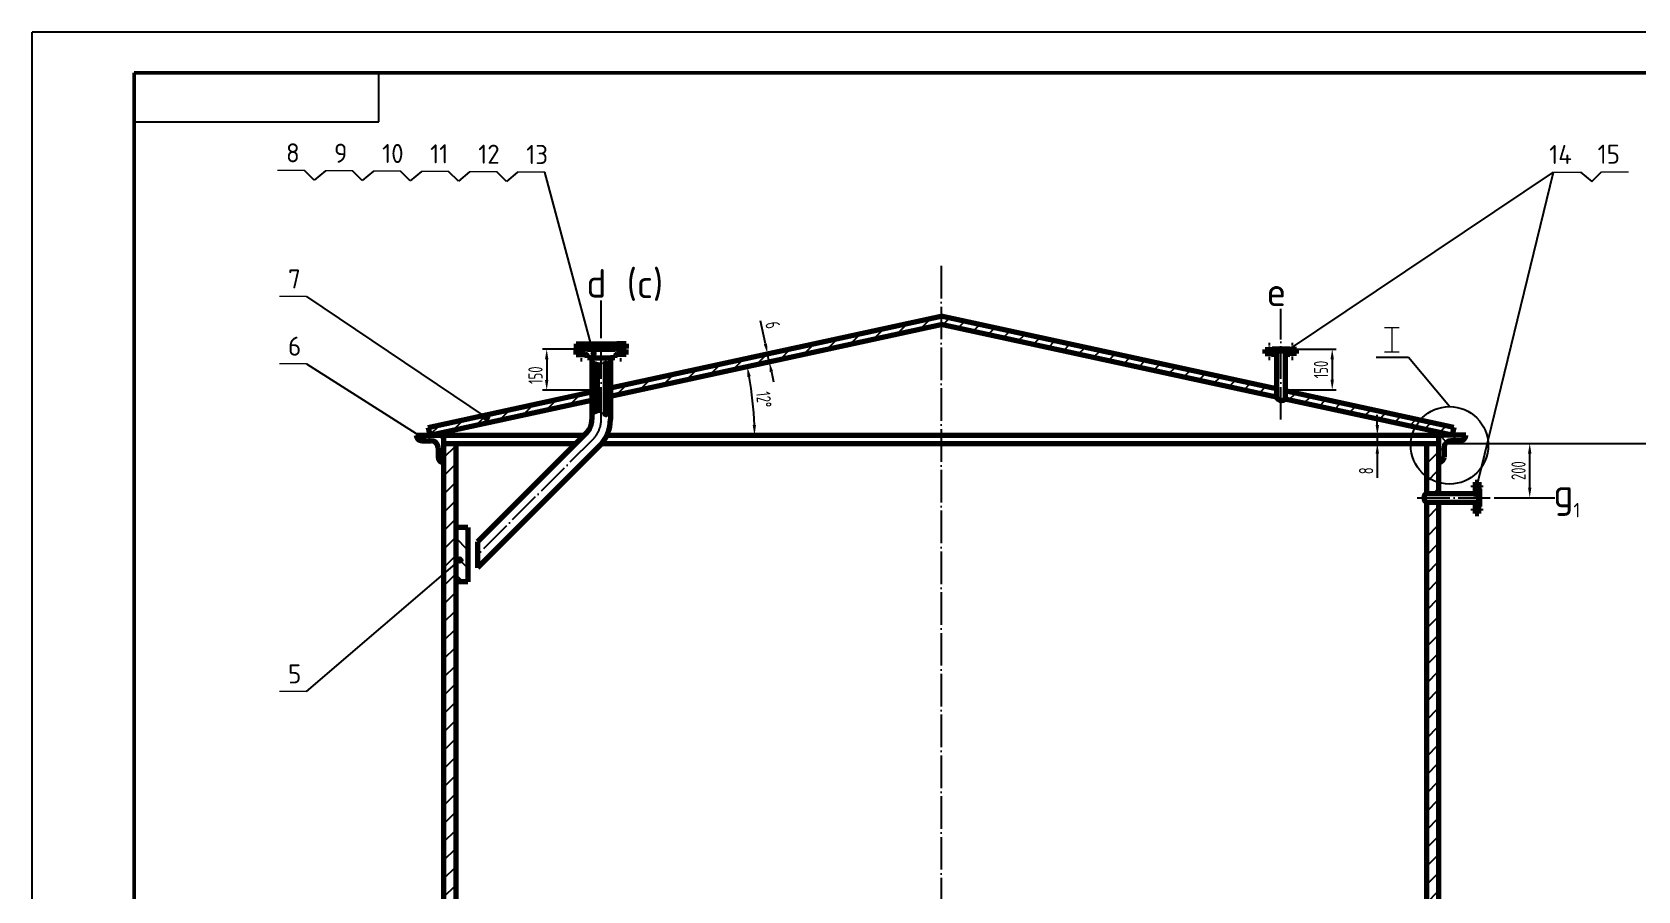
# Model space of a CAD drawing. Header units: millimetres. Extents: x -3106 to 5804, y -5569 to 7046.
# Drawn here: x -3106 to 2800, y 3886 to 7046 of the extents above; entities that cross this region are included whole.
import ezdxf

# ---------------------------------------------------------------- set-up
doc = ezdxf.new("R2010")
doc.units = ezdxf.units.MM
doc.linetypes.add('ACAD_ISO04W100', pattern=[30, 24, -3, 0, -3])
doc.linetypes.add('ACAD_ISO10W100', pattern=[18.7, 12, -3, 0.7, -3])
for name, color, linetype, lineweight in [('标注', 7, 'Continuous', 18), ('粗实线', 4, 'Continuous', 70), ('细实线', 7, 'Continuous', 18)]:
    doc.layers.add(name, color=color, linetype=linetype, lineweight=lineweight)
doc.layers.add('点划线', color=1, linetype='ACAD_ISO04W100')
doc.styles.add('GB', font='Tssdeng.shx', dxfattribs={"bigfont": 'hztxt.shx'})
doc.styles.add('HGCAD', font='gbenor.shx', dxfattribs={"width": 0.75, "bigfont": 'gbcbig.shx'})
doc.dimstyles.new('GB', dxfattribs={"dimscale": 5, "dimtxt": 3.5, "dimasz": 2.5, "dimexe": 2.25, "dimexo": 2, "dimtad": 1, "dimdec": 0, "dimtxsty": 'GB', "dimcen": 2.5, "dimadec": 0, "dimazin": 0, "dimtfac": 1, "dimtdec": 0, "dimtmove": 0, "dimatfit": 3, "dimfxl": 0, "dimarcsym": 0})

# ---------------------------------------------------------------- blocks, each defined once
blk = doc.blocks.new('*D8')
at = {"color": 0, "lineweight": -2}
for p, q in [((2082, 5532.2), (2850.5, 5532.2)), ((2835.5, 769.7), (2835.5, 5494.7)), ((2182, 732.2), (2850.5, 732.2))]:
    blk.add_line(p, q, dxfattribs=at)
at = {"color": 0}
for points in [[(2829.3, 5494.7), (2841.8, 5494.7), (2835.5, 5532.2)], [(2829.3, 769.7), (2841.8, 769.7), (2835.5, 732.2)]]:
    blk.add_solid(points, dxfattribs=at)
at = {"layer": 'Defpoints', "color": 0}
for p in [(2067, 5532.2), (2835.5, 5532.2), (2167, 732.2)]:
    blk.add_point(p, dxfattribs=at)
at = {"color": 0, "insert": (2794.3, 3111.7), "char_height": 52.5, "attachment_point": 5, "rotation": 90, "style": 'HGCAD'}
blk.add_mtext('4800', dxfattribs=at)
blk = doc.blocks.new('*D10')
at = {"color": 0, "lineweight": -2}
blk.add_arc((-1643, 5562.2), 1193.9, 1.79966, 10.42208, dxfattribs=at)
at = {"color": 0}
for points in [[(-474.9, 5776.9), (-462.6, 5779.4), (-476.1, 5814.9)], [(-443.4, 5599.8), (-455.9, 5599.6), (-449.1, 5562.2)]]:
    blk.add_solid(points, dxfattribs=at)
at = {"layer": 'Defpoints', "color": 0}
for p in [(237, 5969.4), (-979, 5706), (-452.1, 5647), (-991.8, 5562.2), (1465.8, 5562.2)]:
    blk.add_point(p, dxfattribs=at)
at = {"color": 0, "insert": (-371.3, 5698.3), "char_height": 52.5, "attachment_point": 5, "rotation": 276.11087, "style": 'HGCAD'}
blk.add_mtext('\\P12%%D', dxfattribs=at)
blk = doc.blocks.new('*D11')
at = {"color": 0, "lineweight": -2}
for p, q in [((-409, 5898.5), (-427.4, 5983.7)), ((-394.7, 5832.6), (-401, 5861.9)), ((-386.7, 5795.9), (-378.8, 5759.3))]:
    blk.add_line(p, q, dxfattribs=at)
at = {"color": 0}
for points in [[(-402.9, 5899.9), (-415.1, 5897.2), (-401, 5861.9)], [(-380.6, 5797.2), (-392.8, 5794.6), (-394.7, 5832.6)]]:
    blk.add_solid(points, dxfattribs=at)
at = {"layer": 'Defpoints', "color": 0}
for p in [(-401, 5861.9), (-401, 5861.9), (-394.7, 5832.6)]:
    blk.add_point(p, dxfattribs=at)
at = {"color": 0, "insert": (-381.9, 5968.2), "char_height": 52.5, "attachment_point": 5, "rotation": 282.22174, "style": 'HGCAD'}
blk.add_mtext('6', dxfattribs=at)
blk = doc.blocks.new('*D12')
at = {"color": 0, "lineweight": -2}
for p, q in [((1841.5, 5599.7), (1841.5, 5637.2)), ((1841.5, 5562.2), (1841.5, 5532.2)), ((1841.5, 5494.7), (1841.5, 5406))]:
    blk.add_line(p, q, dxfattribs=at)
at = {"color": 0}
for points in [[(1835.3, 5599.7), (1847.8, 5599.7), (1841.5, 5562.2)], [(1835.3, 5494.7), (1847.8, 5494.7), (1841.5, 5532.2)]]:
    blk.add_solid(points, dxfattribs=at)
at = {"layer": 'Defpoints', "color": 0}
for p in [(1841.5, 5562.2), (1841.5, 5532.2), (1841.5, 5532.2)]:
    blk.add_point(p, dxfattribs=at)
at = {"color": 0, "insert": (1800.3, 5431.6), "char_height": 52.5, "attachment_point": 5, "rotation": 90, "style": 'HGCAD'}
blk.add_mtext('8', dxfattribs=at)
blk = doc.blocks.new('*D15')
at = {"color": 0, "lineweight": -2}
for p, q in [((2357.6, 5532.2), (2417.1, 5532.2)), ((2402.1, 5369.7), (2402.1, 5494.7)), ((2271.7, 5332.2), (2417.1, 5332.2))]:
    blk.add_line(p, q, dxfattribs=at)
at = {"color": 0}
for points in [[(2395.8, 5494.7), (2408.3, 5494.7), (2402.1, 5532.2)], [(2395.8, 5369.7), (2408.3, 5369.7), (2402.1, 5332.2)]]:
    blk.add_solid(points, dxfattribs=at)
at = {"layer": 'Defpoints', "color": 0}
for p in [(2342.6, 5532.2), (2402.1, 5532.2), (2256.7, 5332.2)]:
    blk.add_point(p, dxfattribs=at)
at = {"color": 0, "insert": (2360.8, 5432.2), "char_height": 52.5, "attachment_point": 5, "rotation": 90, "style": 'HGCAD'}
blk.add_mtext('200', dxfattribs=at)
blk = doc.blocks.new('*D19')
at = {"color": 0, "lineweight": -2}
for p, q in [((-1087, 5879.3), (-1228.4, 5879.3)), ((-1213.4, 5841.8), (-1213.4, 5765.8)), ((-1028, 5728.3), (-1228.4, 5728.3))]:
    blk.add_line(p, q, dxfattribs=at)
at = {"color": 0}
for points in [[(-1219.6, 5841.8), (-1207.1, 5841.8), (-1213.4, 5879.3)], [(-1219.6, 5765.8), (-1207.1, 5765.8), (-1213.4, 5728.3)]]:
    blk.add_solid(points, dxfattribs=at)
at = {"layer": 'Defpoints', "color": 0}
for p in [(-1072, 5879.3), (-1213.4, 5728.3), (-1013, 5728.3)]:
    blk.add_point(p, dxfattribs=at)
at = {"color": 0, "insert": (-1254.6, 5783.3), "char_height": 52.5, "attachment_point": 5, "rotation": 90, "style": 'HGCAD'}
blk.add_mtext('150', dxfattribs=at)
blk = doc.blocks.new('*D20')
at = {"color": 0, "lineweight": -2}
for p, q in [((1534.5, 5879.3), (1690.7, 5879.3)), ((1675.7, 5841.8), (1675.7, 5766.8)), ((1502, 5729.3), (1690.7, 5729.3))]:
    blk.add_line(p, q, dxfattribs=at)
at = {"color": 0}
for points in [[(1669.4, 5841.8), (1681.9, 5841.8), (1675.7, 5879.3)], [(1669.4, 5766.8), (1681.9, 5766.8), (1675.7, 5729.3)]]:
    blk.add_solid(points, dxfattribs=at)
at = {"layer": 'Defpoints', "color": 0}
for p in [(1519.5, 5879.3), (1487, 5729.3), (1675.7, 5729.3)]:
    blk.add_point(p, dxfattribs=at)
at = {"color": 0, "insert": (1634.4, 5804.3), "char_height": 52.5, "attachment_point": 5, "rotation": 90, "style": 'HGCAD'}
blk.add_mtext('150', dxfattribs=at)

msp = doc.modelspace()

# ---------------------------------------------------------------- hatches: boundary and pattern name
h = msp.add_hatch()
h.set_pattern_fill('ANSI31', color=0, scale=15, style=0)
h.paths.add_polyline_path([(237, 5969.38), (237, 6000.08), (-979, 5736.69), (-979, 5705.99)])
h = msp.add_hatch()
h.set_pattern_fill('ANSI31', color=0, scale=15, style=0)
h.paths.add_polyline_path([(237, 6000.08), (237, 5969.38), (1453, 5705.99), (1471, 5702.09), (1471, 5732.79), (1453, 5736.69)])
for points in [[(-1033.06, 5863.12, -1), (-1048.34, 5863.09, -1)], [(1519.12, 5874.23, -1), (1503.84, 5874.2, -1)], [(-1425.43, 5627.28, -1), (-1445.43, 5627.24, -1)], [(-1656.75, 5551.63, -1), (-1676.75, 5551.59, -1)], [(2211, 5348.18, -1), (2191, 5348.15, -1)], [(-1523.19, 5103.29, -1), (-1543.19, 5103.25, -1)]]:
    msp.add_hatch(color=0).paths.add_polyline_path(points)
h = msp.add_hatch()
h.set_pattern_fill('ANSI31', color=0, scale=15, style=0)
h.paths.add_polyline_path([(-1047, 5691.26), (-1047, 5721.96), (-1447.29, 5635.25), (-1443.72, 5632.85, -0.7402412), (-1425.43, 5627.26, -1), (-1445.43, 5627.26, -0.1492659), (-1443.72, 5632.85), (-1447.29, 5635.25), (-1649.35, 5591.48), (-1643, 5562.16)])
h = msp.add_hatch()
h.set_pattern_fill('ANSI31', color=0, scale=15, style=0)
h.paths.add_polyline_path([(1503, 5725.86), (1503, 5695.16), (2117, 5562.16), (2123.35, 5591.48)])
h = msp.add_hatch()
h.set_pattern_fill('ANSI31', color=0, scale=10, angle=90, style=0)
h.paths.add_polyline_path([(-1593, 5562.16), (-1683.32, 5562.16), (-1675.19, 5556.98, -0.7501575), (-1656.75, 5551.61, -0.3192677), (-1663.47, 5542.16), (-1638, 5542.16, -0.4142136), (-1613, 5517.16), (-1613, 5482.16, 0.4142136), (-1593, 5462.16)])
h = msp.add_hatch()
h.set_pattern_fill('ANSI31', color=0, scale=10, angle=90, style=0)
h.paths.add_polyline_path([(2167, 5562.16), (2067, 5562.16), (2067, 5462.16, 0.4142136), (2087, 5482.16), (2087, 5517.16, -0.4142136), (2112, 5542.16), (2147, 5542.16, 0.4142136)])
h = msp.add_hatch()
h.set_pattern_fill('ANSI31', color=0, scale=15, style=0)
h.paths.add_polyline_path([(2067, 5532.16), (2022, 5532.16), (2022, 5348.16), (2067, 5348.16)])
h.paths.add_polyline_path([(2067, 5316.16), (2022, 5316.16), (2022, 1597.16), (2067, 1597.16)])
h.paths.add_polyline_path([(2067, 1067.16), (2022, 1067.16), (2022, 732.16), (2067, 732.16)])
h.paths.add_polyline_path([(-1548, 5532.16), (-1593, 5532.16), (-1593, 5051.88), (-1548, 5090.54)])
h.paths.add_polyline_path([(-1548, 852.66), (-1593, 852.66), (-1593, 732.16), (-1563, 732.16), (-1548, 732.16)])
h.paths.add_polyline_path([(-1548, 5090.54), (-1593, 5051.88), (-1593, 3176.15), (-1584.51, 3169.7, -0.7183276), (-1566.55, 3163.65, -1), (-1586.55, 3163.65, -0.1639224), (-1584.51, 3169.7), (-1593, 3176.15), (-1593, 1067.16), (-1593, 911.66), (-1548, 911.66), (-1548, 1067.16)])
h = msp.add_hatch()
h.set_pattern_fill('ANSI31', color=0, scale=15, angle=90, style=0)
h.paths.add_polyline_path([(-1503, 5222.62), (-1548, 5222.62), (-1548, 5090.54), (-1540.77, 5096.75, -0.1793293), (-1543.19, 5103.27, -1), (-1523.19, 5103.27, -0.6958791), (-1540.77, 5096.75), (-1548, 5090.54), (-1548, 5022.62), (-1503, 5022.62)])
at = {"layer": '细实线'}
h = msp.add_hatch(dxfattribs=at)
h.set_pattern_fill('ANSI31', color=0, scale=8, angle=90, style=0)
edge = h.paths.add_edge_path()
edge.add_line((-1027.9, 5699.44), (-1047, 5699.44))
edge.add_line((-1047, 5699.44), (-1047, 5633.89))
edge.add_spline(control_points=[(-1047, 5633.89), (-1040.52, 5638.88), (-1034.03, 5643.88), (-1027.9, 5646.51)], knot_values=[0, 0, 0, 0, 19.4246916, 19.4246916, 19.4246916, 19.4246916], degree=3, periodic=0)
edge.add_line((-1027.9, 5646.51), (-1027.9, 5699.44))
edge = h.paths.add_edge_path()
edge.add_line((-979, 5699.44), (-998.1, 5699.44))
edge.add_line((-998.1, 5699.44), (-998.1, 5633.1))
edge.add_spline(control_points=[(-998.1, 5633.1), (-997.52, 5632.82), (-991.64, 5630.73), (-984.99, 5637.18), (-979, 5642.99)], knot_values=[55.7691924, 55.7691924, 55.7691924, 55.7691924, 58.0310009, 78.2921627, 78.2921627, 78.2921627, 78.2921627], degree=3, periodic=0)
edge.add_line((-979, 5642.99), (-979, 5699.44))
h.paths.add_polyline_path([(-980.37, 5826.86), (-979, 5825.88), (-979, 5703.68), (-979.08, 5703.68), (-979.15, 5703.67), (-979.22, 5703.66), (-979.3, 5703.65), (-979.37, 5703.65), (-979.45, 5703.64), (-979.52, 5703.63), (-979.6, 5703.62), (-979.67, 5703.62), (-979.74, 5703.61), (-979.82, 5703.6), (-979.89, 5703.6), (-979.97, 5703.59), (-980.04, 5703.58), (-980.12, 5703.57), (-980.19, 5703.57), (-980.26, 5703.56), (-980.34, 5703.55), (-980.41, 5703.54), (-980.49, 5703.54), (-980.56, 5703.53), (-980.63, 5703.52), (-980.71, 5703.52), (-980.78, 5703.51), (-980.86, 5703.5), (-980.93, 5703.5), (-981.01, 5703.49), (-981.08, 5703.48), (-981.15, 5703.48), (-981.23, 5703.47), (-981.3, 5703.46), (-981.38, 5703.46), (-981.45, 5703.45), (-981.53, 5703.44), (-981.6, 5703.44), (-981.67, 5703.43), (-981.75, 5703.42), (-981.82, 5703.42), (-981.9, 5703.41), (-981.97, 5703.41), (-982.05, 5703.4), (-982.12, 5703.4), (-982.19, 5703.39), (-982.27, 5703.38), (-982.34, 5703.38), (-982.42, 5703.37), (-982.49, 5703.37), (-982.57, 5703.36), (-982.64, 5703.36), (-982.71, 5703.35), (-982.79, 5703.35), (-982.86, 5703.34), (-982.94, 5703.34), (-983.01, 5703.33), (-983.09, 5703.33), (-983.16, 5703.32), (-983.23, 5703.32), (-983.31, 5703.31), (-983.38, 5703.31), (-983.46, 5703.31), (-983.53, 5703.3), (-983.61, 5703.3), (-983.68, 5703.29), (-983.75, 5703.29), (-983.83, 5703.29), (-983.9, 5703.28), (-983.98, 5703.28), (-984.05, 5703.28), (-984.13, 5703.28), (-984.2, 5703.27), (-984.27, 5703.27), (-984.35, 5703.27), (-984.42, 5703.26), (-984.5, 5703.26), (-984.57, 5703.26), (-984.65, 5703.26), (-984.72, 5703.26), (-984.79, 5703.25), (-984.87, 5703.25), (-984.94, 5703.25), (-985.02, 5703.25), (-985.09, 5703.25), (-985.17, 5703.25), (-985.24, 5703.25), (-985.32, 5703.25), (-985.39, 5703.25), (-985.46, 5703.25), (-985.54, 5703.25), (-985.61, 5703.25), (-985.69, 5703.25), (-985.76, 5703.25), (-985.84, 5703.25), (-985.91, 5703.25), (-985.99, 5703.25), (-986.06, 5703.25), (-986.13, 5703.25), (-986.21, 5703.25), (-986.28, 5703.25), (-986.36, 5703.26), (-986.43, 5703.26), (-986.51, 5703.26), (-986.58, 5703.26), (-986.66, 5703.27), (-986.73, 5703.27), (-986.8, 5703.27), (-986.88, 5703.28), (-986.95, 5703.28), (-987.03, 5703.28), (-987.1, 5703.29), (-987.18, 5703.29), (-987.25, 5703.29), (-987.33, 5703.3), (-987.4, 5703.3), (-987.48, 5703.31), (-987.55, 5703.31), (-987.63, 5703.32), (-987.7, 5703.32), (-987.77, 5703.33), (-987.85, 5703.34), (-987.92, 5703.34), (-988, 5703.35), (-988.07, 5703.36), (-988.15, 5703.36), (-988.22, 5703.37), (-988.3, 5703.38), (-988.37, 5703.38), (-988.45, 5703.39), (-988.52, 5703.4), (-988.6, 5703.41), (-988.67, 5703.42), (-988.74, 5703.43), (-988.82, 5703.44), (-988.89, 5703.44), (-988.97, 5703.45), (-989.04, 5703.46), (-989.12, 5703.47), (-989.19, 5703.48), (-989.27, 5703.5), (-989.34, 5703.51), (-989.42, 5703.52), (-989.49, 5703.53), (-989.57, 5703.54), (-989.64, 5703.55), (-989.72, 5703.56), (-989.79, 5703.58), (-989.87, 5703.59), (-989.94, 5703.6), (-990.02, 5703.62), (-990.09, 5703.63), (-990.17, 5703.64), (-990.24, 5703.66), (-990.32, 5703.67), (-990.39, 5703.69), (-990.46, 5703.7), (-990.54, 5703.72), (-990.61, 5703.73), (-990.69, 5703.75), (-990.76, 5703.77), (-990.84, 5703.78), (-990.91, 5703.8), (-990.99, 5703.82), (-991.06, 5703.83), (-991.14, 5703.85), (-991.21, 5703.87), (-991.29, 5703.89), (-991.36, 5703.91), (-991.44, 5703.92), (-991.51, 5703.94), (-991.59, 5703.96), (-991.66, 5703.98), (-991.74, 5704), (-991.81, 5704.02), (-991.89, 5704.04), (-991.96, 5704.06), (-992.04, 5704.08), (-992.11, 5704.1), (-992.19, 5704.12), (-992.26, 5704.15), (-992.34, 5704.17), (-992.41, 5704.19), (-992.49, 5704.21), (-992.56, 5704.23), (-992.64, 5704.26), (-992.71, 5704.28), (-992.79, 5704.3), (-992.86, 5704.32), (-992.94, 5704.35), (-993.01, 5704.37), (-993.09, 5704.39), (-993.16, 5704.42), (-993.24, 5704.44), (-993.31, 5704.47), (-993.39, 5704.49), (-993.46, 5704.52), (-993.54, 5704.54), (-993.61, 5704.57), (-993.69, 5704.59), (-993.76, 5704.62), (-993.84, 5704.64), (-993.91, 5704.67), (-993.99, 5704.69), (-994.06, 5704.72), (-994.14, 5704.75), (-994.21, 5704.77), (-994.29, 5704.8), (-994.36, 5704.83), (-994.44, 5704.85), (-994.51, 5704.88), (-994.59, 5704.91), (-994.66, 5704.93), (-994.74, 5704.96), (-994.81, 5704.99), (-994.89, 5705.02), (-994.96, 5705.04), (-995.04, 5705.07), (-995.11, 5705.1), (-995.19, 5705.13), (-995.26, 5705.16), (-995.34, 5705.19), (-995.41, 5705.21), (-995.49, 5705.24), (-995.56, 5705.27), (-995.64, 5705.3), (-995.71, 5705.33), (-995.79, 5705.36), (-995.86, 5705.39), (-995.94, 5705.42), (-996.01, 5705.45), (-996.09, 5705.48), (-996.16, 5705.51), (-996.24, 5705.54), (-996.31, 5705.57), (-996.39, 5705.6), (-996.46, 5705.63), (-996.54, 5705.66), (-996.61, 5705.69), (-996.69, 5705.72), (-996.76, 5705.75), (-996.84, 5705.78), (-996.91, 5705.81), (-996.98, 5705.84), (-997.06, 5705.87), (-997.13, 5705.9), (-997.21, 5705.93), (-997.28, 5705.96), (-997.36, 5705.99), (-997.43, 5706.02), (-997.51, 5706.05), (-997.58, 5706.08), (-997.66, 5706.12), (-997.73, 5706.15), (-997.81, 5706.18), (-997.88, 5706.21), (-997.95, 5706.24), (-998.03, 5706.27), (-998.1, 5706.3), (-998.1, 5833.41), (-997.63, 5833.57), (-996.37, 5833.8), (-995.09, 5833.85), (-993.8, 5833.75), (-992.49, 5833.5), (-991.18, 5833.11), (-989.85, 5832.61), (-988.52, 5832), (-987.17, 5831.3), (-985.82, 5830.52), (-984.46, 5829.67), (-983.1, 5828.77), (-981.74, 5827.83)])
h.paths.add_polyline_path([(-1047, 5820.26), (-1046.45, 5821.21), (-1045.9, 5822.15), (-1045.34, 5823.08), (-1044.79, 5823.99), (-1044.22, 5824.89), (-1043.66, 5825.75), (-1043.08, 5826.59), (-1042.5, 5827.39), (-1041.91, 5828.15), (-1041.31, 5828.86), (-1040.7, 5829.51), (-1040.07, 5830.11), (-1039.44, 5830.65), (-1038.79, 5831.12), (-1038.12, 5831.51), (-1037.44, 5831.82), (-1036.73, 5832.06), (-1036.01, 5832.2), (-1035.28, 5832.25), (-1034.52, 5832.21), (-1033.74, 5832.1), (-1032.95, 5831.91), (-1032.15, 5831.66), (-1031.33, 5831.35), (-1030.5, 5830.99), (-1029.66, 5830.59), (-1028.8, 5830.15), (-1027.9, 5829.66), (-1027.9, 5700.39), (-1027.97, 5700.38), (-1028.04, 5700.37), (-1028.11, 5700.35), (-1028.18, 5700.34), (-1028.25, 5700.33), (-1028.32, 5700.32), (-1028.39, 5700.31), (-1028.46, 5700.3), (-1028.53, 5700.3), (-1028.6, 5700.29), (-1028.67, 5700.28), (-1028.74, 5700.27), (-1028.81, 5700.27), (-1028.88, 5700.26), (-1028.95, 5700.25), (-1029.02, 5700.25), (-1029.09, 5700.24), (-1029.16, 5700.24), (-1029.23, 5700.24), (-1029.3, 5700.23), (-1029.37, 5700.23), (-1029.44, 5700.23), (-1029.51, 5700.23), (-1029.58, 5700.22), (-1029.66, 5700.22), (-1029.73, 5700.22), (-1029.8, 5700.22), (-1029.87, 5700.22), (-1029.94, 5700.22), (-1030.01, 5700.23), (-1030.08, 5700.23), (-1030.15, 5700.23), (-1030.22, 5700.23), (-1030.3, 5700.24), (-1030.37, 5700.24), (-1030.44, 5700.24), (-1030.51, 5700.25), (-1030.58, 5700.25), (-1030.65, 5700.26), (-1030.72, 5700.26), (-1030.8, 5700.27), (-1030.87, 5700.28), (-1030.94, 5700.28), (-1031.01, 5700.29), (-1031.08, 5700.3), (-1031.16, 5700.31), (-1031.23, 5700.31), (-1031.3, 5700.32), (-1031.37, 5700.33), (-1031.44, 5700.34), (-1031.52, 5700.35), (-1031.59, 5700.36), (-1031.66, 5700.37), (-1031.73, 5700.39), (-1031.81, 5700.4), (-1031.88, 5700.41), (-1031.95, 5700.42), (-1032.02, 5700.44), (-1032.1, 5700.45), (-1032.17, 5700.46), (-1032.24, 5700.48), (-1032.31, 5700.49), (-1032.39, 5700.51), (-1032.46, 5700.52), (-1032.53, 5700.54), (-1032.6, 5700.55), (-1032.68, 5700.57), (-1032.75, 5700.59), (-1032.82, 5700.6), (-1032.9, 5700.62), (-1032.97, 5700.64), (-1033.04, 5700.66), (-1033.12, 5700.68), (-1033.19, 5700.7), (-1033.26, 5700.72), (-1033.34, 5700.74), (-1033.41, 5700.76), (-1033.48, 5700.78), (-1033.56, 5700.8), (-1033.63, 5700.82), (-1033.7, 5700.84), (-1033.78, 5700.86), (-1033.85, 5700.88), (-1033.92, 5700.91), (-1034, 5700.93), (-1034.07, 5700.95), (-1034.15, 5700.98), (-1034.22, 5701), (-1034.29, 5701.02), (-1034.37, 5701.05), (-1034.44, 5701.07), (-1034.52, 5701.1), (-1034.59, 5701.12), (-1034.66, 5701.15), (-1034.74, 5701.18), (-1034.81, 5701.2), (-1034.89, 5701.23), (-1034.96, 5701.26), (-1035.03, 5701.28), (-1035.11, 5701.31), (-1035.18, 5701.34), (-1035.26, 5701.37), (-1035.33, 5701.4), (-1035.41, 5701.43), (-1035.48, 5701.46), (-1035.56, 5701.49), (-1035.63, 5701.52), (-1035.7, 5701.55), (-1035.78, 5701.58), (-1035.85, 5701.61), (-1035.93, 5701.64), (-1036, 5701.67), (-1036.08, 5701.7), (-1036.15, 5701.73), (-1036.23, 5701.77), (-1036.3, 5701.8), (-1036.38, 5701.83), (-1036.45, 5701.86), (-1036.53, 5701.9), (-1036.6, 5701.93), (-1036.68, 5701.96), (-1036.75, 5702), (-1036.83, 5702.03), (-1036.9, 5702.07), (-1036.98, 5702.1), (-1037.05, 5702.14), (-1037.13, 5702.17), (-1037.2, 5702.21), (-1037.28, 5702.24), (-1037.35, 5702.28), (-1037.43, 5702.32), (-1037.5, 5702.35), (-1037.58, 5702.39), (-1037.66, 5702.43), (-1037.73, 5702.47), (-1037.81, 5702.5), (-1037.88, 5702.54), (-1037.96, 5702.58), (-1038.03, 5702.62), (-1038.11, 5702.66), (-1038.18, 5702.69), (-1038.26, 5702.73), (-1038.34, 5702.77), (-1038.41, 5702.81), (-1038.49, 5702.85), (-1038.56, 5702.89), (-1038.64, 5702.93), (-1038.71, 5702.97), (-1038.79, 5703.01), (-1038.87, 5703.05), (-1038.94, 5703.09), (-1039.02, 5703.14), (-1039.09, 5703.18), (-1039.17, 5703.22), (-1039.25, 5703.26), (-1039.32, 5703.3), (-1039.4, 5703.34), (-1039.47, 5703.39), (-1039.55, 5703.43), (-1039.63, 5703.47), (-1039.7, 5703.52), (-1039.78, 5703.56), (-1039.85, 5703.6), (-1039.93, 5703.65), (-1040.01, 5703.69), (-1040.08, 5703.73), (-1040.16, 5703.78), (-1040.24, 5703.82), (-1040.31, 5703.87), (-1040.39, 5703.91), (-1040.46, 5703.96), (-1040.54, 5704), (-1040.62, 5704.05), (-1040.69, 5704.09), (-1040.77, 5704.14), (-1040.85, 5704.18), (-1040.92, 5704.23), (-1041, 5704.27), (-1041.08, 5704.32), (-1041.15, 5704.37), (-1041.23, 5704.41), (-1041.31, 5704.46), (-1041.38, 5704.51), (-1041.46, 5704.55), (-1041.53, 5704.6), (-1041.61, 5704.65), (-1041.69, 5704.69), (-1041.76, 5704.74), (-1041.84, 5704.79), (-1041.92, 5704.84), (-1041.99, 5704.88), (-1042.07, 5704.93), (-1042.15, 5704.98), (-1042.22, 5705.03), (-1042.3, 5705.08), (-1042.38, 5705.12), (-1042.46, 5705.17), (-1042.53, 5705.22), (-1042.61, 5705.27), (-1042.69, 5705.32), (-1042.76, 5705.37), (-1042.84, 5705.42), (-1042.92, 5705.47), (-1042.99, 5705.52), (-1043.07, 5705.56), (-1043.15, 5705.61), (-1043.22, 5705.66), (-1043.3, 5705.71), (-1043.38, 5705.76), (-1043.45, 5705.81), (-1043.53, 5705.86), (-1043.61, 5705.91), (-1043.69, 5705.96), (-1043.76, 5706.01), (-1043.84, 5706.06), (-1043.92, 5706.11), (-1043.99, 5706.16), (-1044.07, 5706.21), (-1044.15, 5706.27), (-1044.22, 5706.32), (-1044.3, 5706.37), (-1044.38, 5706.42), (-1044.46, 5706.47), (-1044.53, 5706.52), (-1044.61, 5706.57), (-1044.69, 5706.62), (-1044.76, 5706.67), (-1044.84, 5706.72), (-1044.92, 5706.77), (-1045, 5706.83), (-1045.07, 5706.88), (-1045.15, 5706.93), (-1045.23, 5706.98), (-1045.3, 5707.03), (-1045.38, 5707.08), (-1045.46, 5707.14), (-1045.54, 5707.19), (-1045.61, 5707.24), (-1045.69, 5707.29), (-1045.77, 5707.34), (-1045.84, 5707.39), (-1045.92, 5707.45), (-1046, 5707.5), (-1046.08, 5707.55), (-1046.15, 5707.6), (-1046.23, 5707.65), (-1046.31, 5707.7), (-1046.38, 5707.76), (-1046.46, 5707.81), (-1046.54, 5707.86), (-1046.62, 5707.91), (-1046.69, 5707.96), (-1046.77, 5708.02), (-1046.85, 5708.07), (-1046.92, 5708.12), (-1047, 5708.17)])

# ---------------------------------------------------------------- linework, layer by layer
at = {"color": 0, "lineweight": -3}
for p, q in [((-3105.92, -5569.28), (-3105.92, 7045.72)), ((5804.08, 7045.72), (-3105.92, 7045.72)), ((-1830.92, 6715.72), (-1830.92, 6895.72)), ((-2730.92, 6715.72), (-1830.92, 6715.72))]:
    msp.add_line(p, q, dxfattribs=at)
at = {"color": 0, "lineweight": 50}
for p in [(-2730.92, -5419.28), (5654.08, 6895.72)]:
    msp.add_line(p, (-2730.92, 6895.72), dxfattribs=at)
at = {"color": 0}
for p, q in [((-2068.31, 6500.93), (-2103.96, 6536.59)), ((-2027.28, 6535.36), (-2068.31, 6500.93)), ((-1891.63, 6499.7), (-1927.28, 6535.36)), ((-1850.6, 6534.13), (-1891.63, 6499.7)), ((-1714.94, 6498.47), (-1750.6, 6534.13)), ((-1673.92, 6532.9), (-1714.94, 6498.47)), ((-1538.26, 6497.24), (-1573.92, 6532.9)), ((-1497.23, 6531.67), (-1538.26, 6497.24)), ((-1361.58, 6496.01), (-1397.23, 6531.67)), ((-1320.55, 6530.44), (-1361.58, 6496.01)), ((-1040.7, 5863.11), (-1220.55, 6530.44)), ((1511.48, 5874.21), (2488.98, 6530.44)), ((2201, 5348.16), (2488.98, 6530.44)), ((2588.98, 6530.44), (2630.01, 6496.01)), ((2630.01, 6496.01), (2665.66, 6531.67)), ((-2096.34, 6072.36), (-1435.43, 5627.26)), ((-1013, 5946.17), (-1013, 6058.34)), ((1487, 5914.74), (1487, 6026.92)), ((1955.62, 5848.25), (1837.19, 5848.25)), ((2107.05, 5667.79), (1955.62, 5848.25)), ((-2096.34, 5825.26), (-1666.75, 5551.61)), ((2417.06, 5332.16), (2494.73, 5332.16)), ((-2096.34, 4619.44), (-1533.19, 5103.27))]:
    msp.add_line(p, q, dxfattribs=at)
at = {"color": 0, "linetype": 'ACAD_ISO10W100'}
for p, q in [((-1085.5, 5834.32), (-1085.5, 5902.32)), ((-940.5, 5834.32), (-940.5, 5902.32)), ((1444.5, 5838.32), (1444.5, 5902.32)), ((1529.5, 5838.32), (1529.5, 5902.32))]:
    msp.add_line(p, q, dxfattribs=at)
at = {"color": 0}
for centre, radius in [((-1040.7, 5863.11), 7.64), ((1511.48, 5874.21), 7.64), ((-1435.43, 5627.26), 10), ((2107.05, 5525.21), 142.58), ((-1666.75, 5551.61), 10), ((2201, 5348.16), 10), ((-1533.19, 5103.27), 10)]:
    msp.add_circle(centre, radius, dxfattribs=at)
msp.add_spline([(-1047, 5633.89), (-1013, 5646.49), (-996.33, 5632.49), (-979, 5642.99)], degree=3, dxfattribs=at)
at = {"layer": '标注', "color": 0}
for p, q in [((1867.93, 5958.26), (1921.71, 5958.26)), ((1894.82, 5958.26), (1894.82, 5868.95)), ((1867.93, 5868.95), (1921.71, 5868.95))]:
    msp.add_line(p, q, dxfattribs=at)
at = {"layer": '点划线', "color": 0, "ltscale": 5}
for p, q in [((237, 6185.5), (237, 497.95)), ((-1013, 5619.8), (-1013, 5946.17)), ((1487, 5619.8), (1487, 5946.17)), ((-1042.9, 5547.7), (-1468, 5122.62)), ((1988.7, 5332.16), (2256.75, 5332.16))]:
    msp.add_line(p, q, dxfattribs=at)
at = {"layer": '点划线', "color": 0}
for p, q in [((2185.37, 5374.66), (2231.17, 5374.66)), ((2185.37, 5289.66), (2231.17, 5289.66))]:
    msp.add_line(p, q, dxfattribs=at)
at = {"layer": '点划线', "color": 0, "ltscale": 5}
msp.add_arc((-1115, 5619.8), 102, 315, 0, dxfattribs=at)
at = {"layer": '粗实线', "color": 0}
for p, q in [((-979, 5736.69), (237, 6000.08)), ((-979, 5705.99), (237, 5969.38)), ((1453, 5736.69), (237, 6000.08)), ((1453, 5705.99), (237, 5969.38)), ((-1105.5, 5899.32), (-1105.5, 5881.32)), ((-1105.5, 5899.32), (-1070.31, 5899.32)), ((-1105.5, 5881.32), (-1072, 5881.32)), ((-1105.5, 5859.32), (-1105.5, 5877.32)), ((-1105.5, 5877.32), (-1072, 5877.32)), ((-1105.5, 5859.32), (-1070.31, 5859.32)), ((-1072, 5879.32), (-1072, 5881.32)), ((-954, 5879.32), (-1072, 5879.32)), ((-1072, 5879.32), (-1072, 5877.32)), ((-954, 5879.32), (-1072, 5879.32)), ((-1070.31, 5899.32), (-955.69, 5899.32)), ((-1063.53, 5847.32), (-1064.36, 5854.05)), ((-1047, 5847.32), (-1063.53, 5847.32)), ((-1063.43, 5879.32), (-962.57, 5879.32)), ((-1063.43, 5879.32), (-962.57, 5879.32)), ((-1063.43, 5879.32), (-962.57, 5879.32)), ((-1063.43, 5879.32), (-962.57, 5879.32)), ((-1047, 5847.32), (-1047, 5619.8)), ((-1047, 5847.32), (-979, 5847.32)), ((-979, 5847.32), (-979, 5619.8)), ((-962.48, 5847.32), (-979, 5847.32)), ((-962.48, 5847.32), (-961.65, 5854.05)), ((-920.5, 5899.32), (-955.69, 5899.32)), ((-920.5, 5859.32), (-955.69, 5859.32)), ((-920.5, 5881.32), (-954, 5881.32)), ((-954, 5881.32), (-954, 5879.32)), ((-954, 5877.32), (-954, 5879.32)), ((-920.5, 5877.32), (-954, 5877.32)), ((-920.5, 5899.32), (-920.5, 5881.32)), ((-920.5, 5859.32), (-920.5, 5877.32)), ((1429.5, 5863.32), (1429.5, 5877.32)), ((1429.5, 5877.32), (1454.5, 5877.32)), ((1429.5, 5863.32), (1457.46, 5863.32)), ((1437.5, 5863.32), (1437.5, 5877.32)), ((1451.5, 5863.32), (1451.5, 5877.32)), ((1519.5, 5879.32), (1454.5, 5879.32)), ((1454.5, 5879.32), (1454.5, 5877.32)), ((1462.47, 5851.32), (1461.43, 5859.81)), ((1471, 5851.32), (1462.47, 5851.32)), ((1470.5, 5855.52), (1465.5, 5851.32)), ((1470.5, 5855.52), (1470.5, 5879.32)), ((1471, 5855.52), (1470.5, 5855.52)), ((1471, 5872.86), (1471, 5702.09)), ((1471, 5872.86), (1503, 5872.86)), ((1503, 5872.86), (1503, 5695.16)), ((1503.5, 5855.52), (1503, 5855.52)), ((1511.52, 5851.32), (1503, 5851.32)), ((1503.5, 5855.52), (1503.5, 5879.32)), ((1503.5, 5855.52), (1508.5, 5851.32)), ((1511.52, 5851.32), (1512.57, 5859.81)), ((1544.5, 5863.32), (1516.54, 5863.32)), ((1519.5, 5877.32), (1519.5, 5879.32)), ((1544.5, 5877.32), (1519.5, 5877.32)), ((1522.5, 5863.32), (1522.5, 5877.32)), ((1536.5, 5863.32), (1536.5, 5877.32)), ((1544.5, 5863.32), (1544.5, 5877.32)), ((-1027.9, 5829.66), (-1027.9, 5646.51)), ((-998.1, 5833.44), (-998.1, 5633.1)), ((1471, 5732.79), (1453, 5736.69)), ((-1649.35, 5591.48), (-1047, 5721.96)), ((-1643, 5562.16), (-1047, 5691.26)), ((1471, 5702.09), (1453, 5705.99)), ((2123.35, 5591.48), (1503, 5725.86)), ((2117, 5562.16), (1503, 5695.16)), ((-1693, 5562.16), (-1693, 5562.16)), ((-1693, 5562.16), (-1593, 5562.16)), ((-1649.35, 5591.48), (-1643, 5562.16)), ((-1593, 5562.16), (-1593, 1067.16)), ((-1593, 5562.16), (-1076.6, 5562.16)), ((-1066.99, 5571.78), (-1468, 5170.77)), ((-991.82, 5562.16), (1465.81, 5562.16)), ((1465.81, 5562.16), (2067, 5562.16)), ((2067, 5562.16), (2067, 5348.16)), ((2167, 5562.16), (2067, 5562.16)), ((2123.35, 5591.48), (2117, 5562.16)), ((2167, 5562.16), (2167, 5562.16)), ((-1673, 5542.16), (-1638, 5542.16)), ((-1613, 5517.16), (-1613, 5482.16)), ((-1593, 5532.16), (-1106.6, 5532.16)), ((-1548, 5532.16), (-1548, 1067.16)), ((-1018.84, 5523.63), (-1468, 5074.46)), ((-1011, 5532.16), (1484.99, 5532.16)), ((1484.99, 5532.16), (2067, 5532.16)), ((2022, 5532.16), (2022, 5348.16)), ((2087, 5517.16), (2087, 5482.16)), ((2147, 5542.16), (2112, 5542.16)), ((-1593, 5462.16), (-1593, 5462.16)), ((2067, 5462.16), (2067, 5462.16)), ((2201, 5389.66), (2201, 5348.16)), ((2201, 5389.66), (2215, 5389.66)), ((2201, 5381.66), (2215, 5381.66)), ((2215, 5389.66), (2215, 5364.66)), ((2022, 5348.16), (2213.84, 5348.16)), ((2022, 5316.16), (2213.84, 5316.16)), ((2022, 5316.16), (2022, 1597.16)), ((2067, 5316.16), (2067, 1597.16)), ((2201, 5367.66), (2215, 5367.66)), ((2205.19, 5348.66), (2201, 5353.66)), ((2201, 5316.16), (2201, 5274.66)), ((2205.19, 5315.66), (2201, 5310.66)), ((2205.19, 5348.66), (2217, 5348.66)), ((2205.19, 5315.66), (2217, 5315.66)), ((2213.84, 5348.16), (2213.84, 5316.16)), ((2215, 5364.66), (2217, 5364.66)), ((2217, 5364.66), (2217, 5299.66)), ((2201, 5296.66), (2215, 5296.66)), ((2201, 5282.66), (2215, 5282.66)), ((2201, 5274.66), (2215, 5274.66)), ((2217, 5299.66), (2215, 5299.66)), ((2215, 5274.66), (2215, 5299.66)), ((-1503, 5222.62), (-1548, 5222.62)), ((-1503, 5222.62), (-1503, 5022.62)), ((-1468, 5170.77), (-1468, 5074.46)), ((-1503, 5022.62), (-1548, 5022.62))]:
    msp.add_line(p, q, dxfattribs=at)
for centre, radius, start, end in [((-1070.31, 5853.32), 6, 7.000025, 90), ((-955.69, 5853.32), 6, 90, 172.999975), ((1457.46, 5859.32), 4, 7.000025, 90), ((1516.54, 5859.32), 4, 90, 172.999975), ((-1115, 5619.8), 68, 315, 0), ((-1115, 5619.8), 136, 315, 0), ((-1673, 5562.16), 20, 180, 270), ((2147, 5562.16), 20, 270, 0), ((-1638, 5517.16), 25, 0, 90), ((2112, 5517.16), 25, 90, 180), ((-1593, 5482.16), 20, 180, 270), ((2067, 5482.16), 20, 270, 0), ((2030.94, 5332.16), 18.33, 119.196998, 240.803002)]:
    msp.add_arc(centre, radius, start, end, dxfattribs=at)
msp.add_spline([(1471, 5702.09), (1487, 5690), (1503, 5695.16)], degree=3, dxfattribs=at)
at = {"layer": '细实线', "color": 0}
for p, q in [((-2103.96, 6536.59), (-2203.96, 6536.59)), ((-1927.28, 6535.36), (-2027.28, 6535.36)), ((-1750.6, 6534.13), (-1850.6, 6534.13)), ((-1573.92, 6532.9), (-1673.92, 6532.9)), ((-1397.23, 6531.67), (-1497.23, 6531.67)), ((-1220.55, 6530.44), (-1320.55, 6530.44)), ((2488.98, 6530.44), (2588.98, 6530.44)), ((2665.66, 6531.67), (2765.66, 6531.67)), ((-2096.34, 6072.36), (-2196.34, 6072.36)), ((-2096.34, 5825.26), (-2196.34, 5825.26)), ((-2096.34, 4619.44), (-2196.34, 4619.44))]:
    msp.add_line(p, q, dxfattribs=at)
msp.add_spline([(-979, 5825.88), (-998.1, 5833.44), (-1014.12, 5824.19), (-1036.09, 5832.19), (-1047, 5820.26)], degree=3, dxfattribs=at)

# ---------------------------------------------------------------- texts
at = {"layer": '标注', "color": 0, "style": 'GB'}
for s, insert, char_height, width, attachment_point in [('8', (-2172.13, 6566.48), 70, 96.0004, 7), ('9', (-1995.45, 6565.25), 70, 96.0004, 7), ('10', (-1818.77, 6564.02), 70, 96.0004, 7), ('11', (-1642.08, 6562.79), 70, 96.0004, 7), ('12', (-1465.4, 6561.56), 70, 96.0004, 7), ('13', (-1288.72, 6560.33), 70, 96.0004, 7), ('14', (2557.15, 6560.33), 70, 96.0004, 9), ('15', (2733.83, 6561.56), 70, 96.0004, 9), ('7', (-2164.51, 6102.25), 70, 96.0004, 7), ('d', (-993.25, 6173.95), 105, 144.0007, 3), ('(c)', (-785, 6171.87), 105, 144.0007, 3), ('e', (1506.75, 6142.53), 105, 144.0007, 3), ('6', (-2164.51, 5855.15), 70, 96.0004, 7), ('g', (2563.03, 5402.56), 105, 144.0007, 3), ('1', (2587.85, 5312.86), 52.5, 72.0003, 3), ('5', (-2164.51, 4649.34), 70, 96.0004, 7)]:
    msp.add_mtext(s, dxfattribs=dict(at, insert=insert, char_height=char_height, width=width, attachment_point=attachment_point))

# ---------------------------------------------------------------- dimensions: what is measured, and where the dimension line sits
at = {"color": 0}
dim = msp.add_angular_dim_2l(base=(-452.08, 5646.99), line1=((-991.82, 5562.16), (1465.81, 5562.16)), line2=((-979, 5705.99), (237, 5969.38)), text='\\P12%%D', dimstyle='GB', override={"dimscale": 15, "dimexe": 1, "dimexo": 1, "dimgap": 1, "dimdec": 1, "dimdsep": 46, "dimtxsty": 'HGCAD', "dimcen": 0, "dimadec": 1, "dimtdec": 1, "dimatfit": 1}, dxfattribs=at)
dim.commit()
dim.dimension.update_dxf_attribs({"geometry": '*D10', "text_midpoint": (-371.33, 5698.31)})
dim = msp.add_aligned_dim(p1=(-394.68, 5832.56), p2=(-401.03, 5861.88), distance=0, text='6', dimstyle='GB', override={"dimscale": 15, "dimexe": 1, "dimexo": 1, "dimgap": 1, "dimdec": 1, "dimdsep": 46, "dimtxsty": 'HGCAD', "dimcen": 0, "dimadec": 1, "dimtdec": 1, "dimatfit": 1}, dxfattribs=at)
dim.commit()
dim.dimension.update_dxf_attribs({"geometry": '*D11', "text_midpoint": (-381.85, 5968.19)})
dim = msp.add_linear_dim(base=(-1213.38, 5728.33), p1=(-1072, 5879.32), p2=(-1013, 5728.33), angle=90, text='150', dimstyle='GB', override={"dimscale": 15, "dimexe": 1, "dimexo": 1, "dimgap": 1, "dimdec": 1, "dimdsep": 46, "dimtxsty": 'HGCAD', "dimcen": 0, "dimadec": 1, "dimtdec": 2, "dimatfit": 1}, dxfattribs=at)
dim.commit()
dim.dimension.update_dxf_attribs({"geometry": '*D19', "text_midpoint": (-1213.38, 5783.29), "dimtype": 160})
for base, p1, p2, text, override, picture, middle in [((1675.65, 5729.25), (1519.5, 5879.32), (1487, 5729.25), '150', {"dimscale": 15, "dimexe": 1, "dimexo": 1, "dimgap": 1, "dimdec": 1, "dimdsep": 46, "dimtxsty": 'HGCAD', "dimcen": 0, "dimadec": 1, "dimtdec": 2, "dimatfit": 1}, '*D20', (1634.4, 5804.29)), ((1841.54, 5532.16), (1841.54, 5562.16), (1841.54, 5532.16), '8', {"dimscale": 15, "dimexe": 1, "dimexo": 1, "dimgap": 1, "dimdec": 1, "dimdsep": 46, "dimtxsty": 'HGCAD', "dimcen": 0, "dimadec": 1, "dimtdec": 1, "dimatfit": 1}, '*D12', (1800.29, 5431.56))]:
    dim = msp.add_linear_dim(base=base, p1=p1, p2=p2, angle=90, text=text, dimstyle='GB', override=override, dxfattribs=at)
    dim.commit()
    dim.dimension.update_dxf_attribs({"geometry": picture, "text_midpoint": middle})
dim = msp.add_linear_dim(base=(2835.51, 5532.16), p1=(2167, 732.16), p2=(2067, 5532.16), angle=90, dimstyle='GB', override={"dimscale": 15, "dimexe": 1, "dimexo": 1, "dimgap": 1, "dimdec": 1, "dimdsep": 46, "dimtxsty": 'HGCAD', "dimcen": 0, "dimadec": 1, "dimtdec": 1, "dimatfit": 1}, dxfattribs=at)
dim.commit()
dim.dimension.update_dxf_attribs({"geometry": '*D8', "text_midpoint": (2835.51, 3111.73), "dimtype": 160})
dim = msp.add_linear_dim(base=(2402.06, 5532.16), p1=(2256.75, 5332.16), p2=(2342.57, 5532.16), angle=90, dimstyle='GB', override={"dimscale": 15, "dimexe": 1, "dimexo": 1, "dimgap": 1, "dimdec": 1, "dimdsep": 46, "dimtxsty": 'HGCAD', "dimcen": 0, "dimadec": 1, "dimtdec": 1, "dimatfit": 1}, dxfattribs=at)
dim.commit()
dim.dimension.update_dxf_attribs({"geometry": '*D15', "text_midpoint": (2360.81, 5432.16)})

doc.saveas('drawing.dxf')
